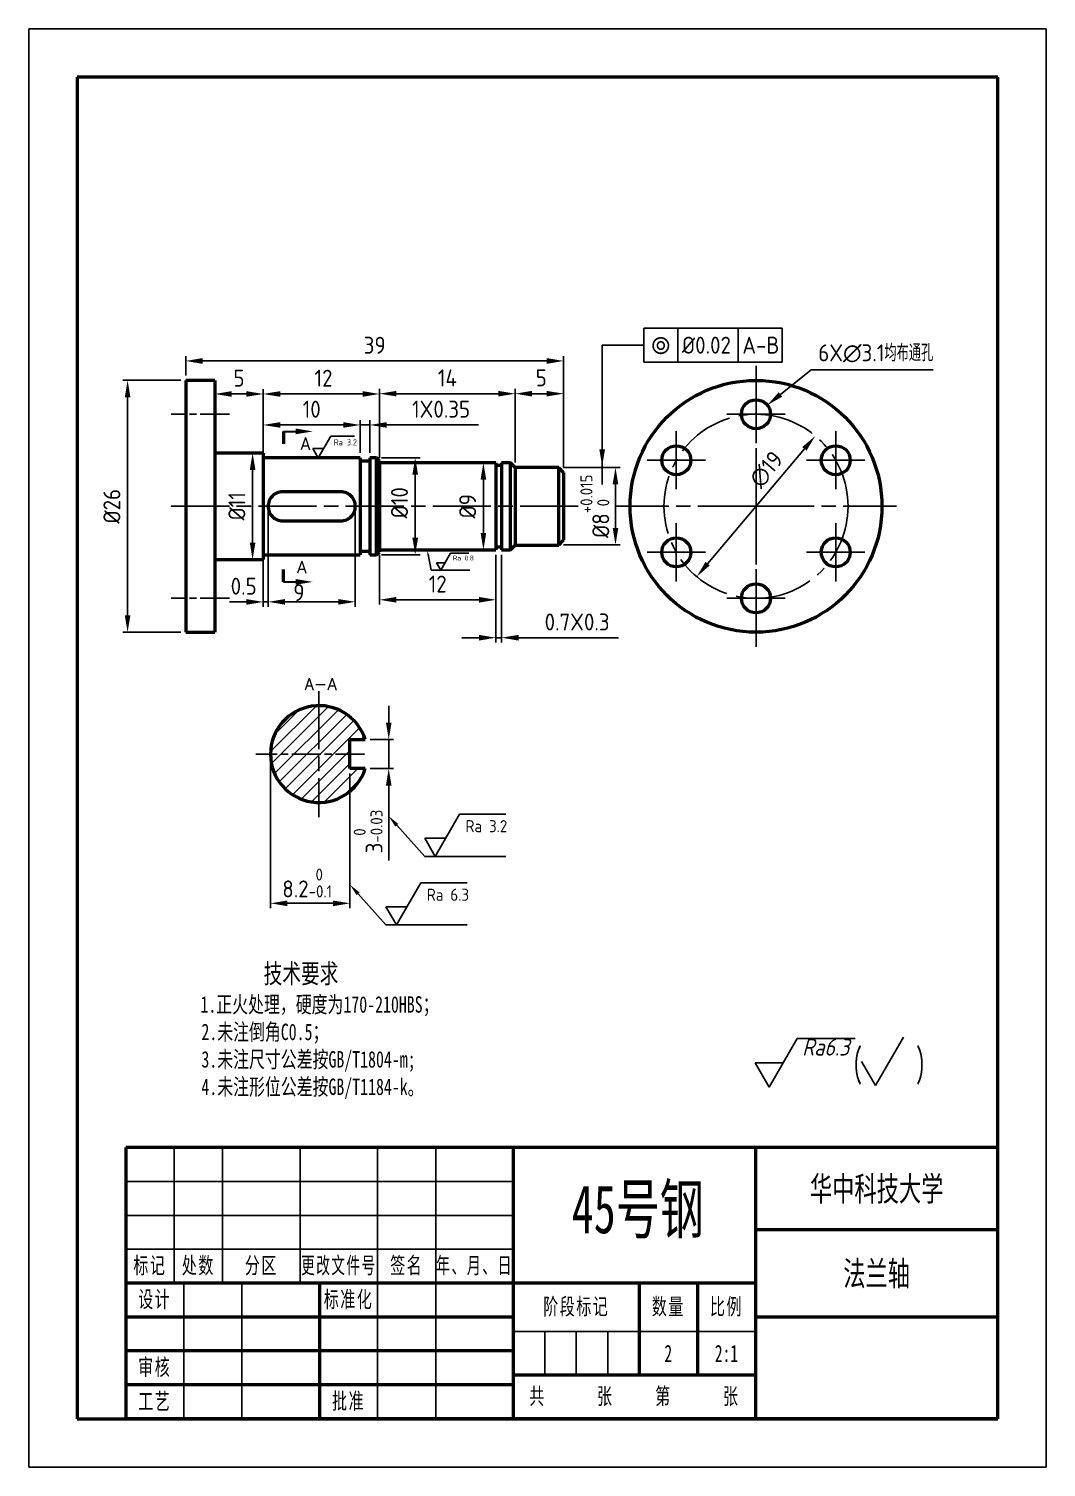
# Model space of a CAD drawing. Header units: millimetres. Extents: x 538 to 2406, y -113 to 359.
# Drawn here: x 1075.7 to 1180.7, y 19.9 to 168.4 of the extents above; entities that cross this region are included whole.
import ezdxf
from ezdxf.enums import TextEntityAlignment as Align

# ---------------------------------------------------------------- set-up
doc = ezdxf.new("R2010")
doc.units = ezdxf.units.MM
doc.header["$LTSCALE"] = 0.5
doc.header["$PDSIZE"] = -5
for name, pattern in [('AM_ISO08W050', [18, 12, -1.5, 3, -1.5]), ('AM_ISO08W050x2', [9, 6, -0.75, 1.5, -0.75]), ('HIDDEN', [9.525, 6.35, -3.175]), ('点画线', [18, 12, -2, 2, -2])]:
    doc.linetypes.add(name, pattern=pattern)
doc.layers.get('0').update_dxf_attribs({"lineweight": 50})
for name, color, linetype, lineweight in [('AM_5', 3, 'Continuous', 25), ('AM_7', 4, 'AM_ISO08W050', 25), ('尺寸线层', 3, 'Continuous', 25), ('粗实线层', 7, 'Continuous', 50), ('细实线层', 7, 'Continuous', 25)]:
    doc.layers.add(name, color=color, linetype=linetype, lineweight=lineweight)
doc.layers.add('尺寸', color=3, linetype='Continuous')
doc.layers.add('尺寸 @ 1', color=3, linetype='Continuous')
doc.styles.add('ACISOGDT', font='AMGDT.SHX')
doc.styles.get("Standard").update_dxf_attribs({"font": 'isocp.shx', "bigfont": 'gbcbig.shx'})
doc.styles.add('USER2', font='SIMPLEX.SHX')
doc.styles.add('标准', font='', dxfattribs={"width": 0.667})
doc.styles.add('标注', font='gbeitc.shx', dxfattribs={"height": 3.5, "bigfont": 'gbcbig.shx'})
doc.styles.add('汉字', font='STFANGSO.TTF', dxfattribs={"width": 0.707, "height": 3.5})
doc.styles.add('长仿宋体', font='hyswlongfangsong.ttf', dxfattribs={"width": 0.707})
doc.styles.get('标准').set_extended_font_data('宋体')
doc.dimstyles.new('AM_ISO$0', dxfattribs={"dimscale": 0.5, "dimtxt": 3.5, "dimasz": 3.5, "dimexe": 1, "dimexo": 1, "dimgap": 1.5, "dimtad": 1, "dimdsep": 46, "dimtxsty": 'Standard', "dimcen": 0, "dimclrd": 256, "dimclre": 256, "dimclrt": 2, "dimadec": 0, "dimazin": 2, "dimtp": 0.1, "dimtm": 0.1, "dimtfac": 0.71, "dimtdec": 3, "dimtmove": 0, "dimatfit": 3, "dimfxl": 1, "dimlwd": -1, "dimlwe": -1, "dimarcsym": 1})
doc.dimstyles.new('AM_ISO$3', dxfattribs={"dimscale": 0.5, "dimtxt": 3.5, "dimasz": 3.5, "dimexe": 1, "dimexo": 1, "dimgap": 1.5, "dimtad": 1, "dimtoh": 1, "dimdsep": 46, "dimtxsty": 'Standard', "dimcen": 0, "dimclrd": 256, "dimclre": 256, "dimclrt": 2, "dimadec": 0, "dimazin": 2, "dimtp": 0.1, "dimtm": 0.1, "dimtfac": 0.71, "dimtdec": 3, "dimtofl": 0, "dimtmove": 0, "dimatfit": 0, "dimfxl": 1, "dimlwd": -1, "dimlwe": -1, "dimarcsym": 1})

# ---------------------------------------------------------------- blocks, each defined once
blk = doc.blocks.new('*D60')
at = {"layer": 'AM_5', "linetype": 'ByBlock', "transparency": 16777216}
for p, q in [((1091.89, 132.6), (1091.89, 134.6)), ((1093.64, 134.1), (1129.14, 134.1)), ((1130.89, 123.1), (1130.89, 134.6))]:
    blk.add_line(p, q, dxfattribs=at)
at = {"layer": 'AM_5', "lineweight": 50, "transparency": 16777216}
for points in [[(1093.64, 134.39), (1093.64, 133.8), (1091.89, 134.1)], [(1129.14, 134.39), (1129.14, 133.8), (1130.89, 134.1)]]:
    blk.add_solid(points, dxfattribs=at)
at = {"layer": 'Defpoints', "color": 0, "lineweight": 50, "transparency": 16777216}
for p in [(1130.89, 134.1), (1091.89, 132.1), (1130.89, 122.6)]:
    blk.add_point(p, dxfattribs=at)
at = {"layer": 'AM_5', "color": 2, "transparency": 16777216, "insert": (1111.39, 135.72), "char_height": 1.75, "attachment_point": 5}
blk.add_mtext('39', dxfattribs=at)
blk = doc.blocks.new('*D61')
at = {"layer": 'AM_5', "linetype": 'ByBlock', "transparency": 16777216}
for p, q in [((1111.89, 124.1), (1111.89, 131.22)), ((1124.14, 130.72), (1113.64, 130.72)), ((1125.89, 123.6), (1125.89, 131.22))]:
    blk.add_line(p, q, dxfattribs=at)
at = {"layer": 'AM_5', "lineweight": 50, "transparency": 16777216}
for points in [[(1113.64, 131.01), (1113.64, 130.43), (1111.89, 130.72)], [(1124.14, 131.01), (1124.14, 130.43), (1125.89, 130.72)]]:
    blk.add_solid(points, dxfattribs=at)
at = {"layer": 'Defpoints', "color": 0, "lineweight": 50, "transparency": 16777216}
for p in [(1111.89, 130.72), (1111.89, 123.6), (1125.89, 123.1)]:
    blk.add_point(p, dxfattribs=at)
at = {"layer": 'AM_5', "color": 2, "transparency": 16777216, "insert": (1118.89, 132.35), "char_height": 1.75, "attachment_point": 5}
blk.add_mtext('14', dxfattribs=at)
blk = doc.blocks.new('*D62')
at = {"layer": 'AM_5', "linetype": 'ByBlock', "transparency": 16777216}
for p, q in [((1125.89, 123.6), (1125.89, 131.22)), ((1129.14, 130.72), (1127.64, 130.72)), ((1130.89, 123.1), (1130.89, 131.22))]:
    blk.add_line(p, q, dxfattribs=at)
at = {"layer": 'AM_5', "lineweight": 50, "transparency": 16777216}
for points in [[(1127.64, 131.01), (1127.64, 130.43), (1125.89, 130.72)], [(1129.14, 131.01), (1129.14, 130.43), (1130.89, 130.72)]]:
    blk.add_solid(points, dxfattribs=at)
at = {"layer": 'Defpoints', "color": 0, "lineweight": 50, "transparency": 16777216}
for p in [(1125.89, 130.72), (1125.89, 123.1), (1130.89, 122.6)]:
    blk.add_point(p, dxfattribs=at)
at = {"layer": 'AM_5', "color": 2, "transparency": 16777216, "insert": (1128.58, 132.35), "char_height": 1.75, "attachment_point": 5}
blk.add_mtext('5', dxfattribs=at)
blk = doc.blocks.new('*D63')
at = {"layer": 'AM_5', "linetype": 'ByBlock', "transparency": 16777216}
for p, q in [((1099.89, 125.1), (1099.89, 131.19)), ((1110.14, 130.69), (1101.64, 130.69)), ((1111.89, 124.3), (1111.89, 131.19))]:
    blk.add_line(p, q, dxfattribs=at)
at = {"layer": 'AM_5', "lineweight": 50, "transparency": 16777216}
for points in [[(1101.64, 130.98), (1101.64, 130.4), (1099.89, 130.69)], [(1110.14, 130.98), (1110.14, 130.4), (1111.89, 130.69)]]:
    blk.add_solid(points, dxfattribs=at)
at = {"layer": 'Defpoints', "color": 0, "lineweight": 50, "transparency": 16777216}
for p in [(1099.89, 130.69), (1099.89, 124.6), (1111.89, 123.8)]:
    blk.add_point(p, dxfattribs=at)
at = {"layer": 'AM_5', "color": 2, "transparency": 16777216, "insert": (1106.11, 132.32), "char_height": 1.75, "attachment_point": 5}
blk.add_mtext('12', dxfattribs=at)
blk = doc.blocks.new('*D64')
at = {"layer": 'AM_5', "linetype": 'ByBlock', "transparency": 16777216}
for p, q in [((1094.89, 125.1), (1094.89, 131.19)), ((1098.14, 130.69), (1096.64, 130.69)), ((1099.89, 125.1), (1099.89, 131.19))]:
    blk.add_line(p, q, dxfattribs=at)
at = {"layer": 'AM_5', "lineweight": 50, "transparency": 16777216}
for points in [[(1096.64, 130.98), (1096.64, 130.4), (1094.89, 130.69)], [(1098.14, 130.98), (1098.14, 130.4), (1099.89, 130.69)]]:
    blk.add_solid(points, dxfattribs=at)
at = {"layer": 'Defpoints', "color": 0, "lineweight": 50, "transparency": 16777216}
for p in [(1094.89, 130.69), (1094.89, 124.6), (1099.89, 124.6)]:
    blk.add_point(p, dxfattribs=at)
at = {"layer": 'AM_5', "color": 2, "transparency": 16777216, "insert": (1097.39, 132.32), "char_height": 1.75, "attachment_point": 5}
blk.add_mtext('5', dxfattribs=at)
blk = doc.blocks.new('*D65')
at = {"layer": 'AM_5', "linetype": 'ByBlock', "transparency": 16777216}
for p, q in [((1091.39, 132.1), (1085.39, 132.1)), ((1085.89, 130.35), (1085.89, 107.85)), ((1091.39, 106.1), (1085.39, 106.1))]:
    blk.add_line(p, q, dxfattribs=at)
at = {"layer": 'AM_5', "lineweight": 50, "transparency": 16777216}
for points in [[(1085.6, 130.35), (1086.18, 130.35), (1085.89, 132.1)], [(1085.6, 107.85), (1086.18, 107.85), (1085.89, 106.1)]]:
    blk.add_solid(points, dxfattribs=at)
at = {"layer": 'Defpoints', "color": 0, "lineweight": 50, "transparency": 16777216}
for p in [(1091.89, 132.1), (1085.89, 106.1), (1091.89, 106.1)]:
    blk.add_point(p, dxfattribs=at)
at = {"layer": 'AM_5', "color": 2, "transparency": 16777216, "insert": (1084.27, 119.1), "char_height": 1.75, "attachment_point": 5, "rotation": 90}
blk.add_mtext('%%C26', dxfattribs=at)
blk = doc.blocks.new('*D66')
at = {"layer": 'AM_5', "linetype": 'ByBlock', "transparency": 16777216}
for p, q in [((1099.39, 124.6), (1098.29, 124.6)), ((1098.79, 122.85), (1098.79, 115.35)), ((1099.39, 113.6), (1098.29, 113.6))]:
    blk.add_line(p, q, dxfattribs=at)
at = {"layer": 'AM_5', "lineweight": 50, "transparency": 16777216}
for points in [[(1098.5, 122.85), (1099.08, 122.85), (1098.79, 124.6)], [(1098.5, 115.35), (1099.08, 115.35), (1098.79, 113.6)]]:
    blk.add_solid(points, dxfattribs=at)
at = {"layer": 'Defpoints', "color": 0, "lineweight": 50, "transparency": 16777216}
for p in [(1099.89, 124.6), (1098.79, 113.6), (1099.89, 113.6)]:
    blk.add_point(p, dxfattribs=at)
at = {"layer": 'AM_5', "color": 2, "transparency": 16777216, "insert": (1097.17, 119.1), "char_height": 1.75, "attachment_point": 5, "rotation": 90}
blk.add_mtext('%%C11', dxfattribs=at)
blk = doc.blocks.new('*D67')
at = {"layer": 'AM_5', "linetype": 'ByBlock', "transparency": 16777216}
for p, q in [((1123.39, 123.6), (1122.11, 123.6)), ((1122.61, 121.85), (1122.61, 116.35)), ((1123.39, 114.6), (1122.11, 114.6))]:
    blk.add_line(p, q, dxfattribs=at)
at = {"layer": 'AM_5', "lineweight": 50, "transparency": 16777216}
for points in [[(1122.32, 121.85), (1122.9, 121.85), (1122.61, 123.6)], [(1122.32, 116.35), (1122.9, 116.35), (1122.61, 114.6)]]:
    blk.add_solid(points, dxfattribs=at)
at = {"layer": 'Defpoints', "color": 0, "lineweight": 50, "transparency": 16777216}
for p in [(1123.89, 123.6), (1122.61, 114.6), (1123.89, 114.6)]:
    blk.add_point(p, dxfattribs=at)
at = {"layer": 'AM_5', "color": 2, "transparency": 16777216, "insert": (1120.99, 119.1), "char_height": 1.75, "attachment_point": 5, "rotation": 90}
blk.add_mtext('%%C9', dxfattribs=at)
blk = doc.blocks.new('*D68')
at = {"layer": 'AM_5', "linetype": 'ByBlock', "transparency": 16777216}
for p, q in [((1130.89, 123.1), (1136.74, 123.1)), ((1136.24, 121.35), (1136.24, 116.85)), ((1130.89, 115.1), (1136.74, 115.1))]:
    blk.add_line(p, q, dxfattribs=at)
at = {"layer": 'AM_5', "lineweight": 50, "transparency": 16777216}
for points in [[(1135.95, 121.35), (1136.53, 121.35), (1136.24, 123.1)], [(1135.95, 116.85), (1136.53, 116.85), (1136.24, 115.1)]]:
    blk.add_solid(points, dxfattribs=at)
at = {"layer": 'Defpoints', "color": 0, "lineweight": 50, "transparency": 16777216}
for p in [(1130.39, 123.1), (1130.39, 115.1), (1136.24, 115.1)]:
    blk.add_point(p, dxfattribs=at)
at = {"layer": 'AM_5', "color": 2, "transparency": 16777216, "insert": (1134.11, 119.1), "char_height": 1.75, "attachment_point": 5, "rotation": 90}
blk.add_mtext('%%C8{}{\\H0.71x;\\C3;\\S+0.015^  0;}', dxfattribs=at)
blk = doc.blocks.new('*D69')
at = {"layer": 'AM_5', "linetype": 'ByBlock', "transparency": 16777216}
for p, q in [((1112.09, 124.1), (1116.07, 124.1)), ((1115.57, 122.35), (1115.57, 115.85)), ((1112.09, 114.1), (1116.07, 114.1))]:
    blk.add_line(p, q, dxfattribs=at)
at = {"layer": 'AM_5', "lineweight": 50, "transparency": 16777216}
for points in [[(1115.28, 122.35), (1115.87, 122.35), (1115.57, 124.1)], [(1115.28, 115.85), (1115.87, 115.85), (1115.57, 114.1)]]:
    blk.add_solid(points, dxfattribs=at)
at = {"layer": 'Defpoints', "color": 0, "lineweight": 50, "transparency": 16777216}
for p in [(1111.59, 124.1), (1111.59, 114.1), (1115.57, 114.1)]:
    blk.add_point(p, dxfattribs=at)
at = {"layer": 'AM_5', "color": 2, "transparency": 16777216, "insert": (1113.95, 119.46), "char_height": 1.75, "attachment_point": 5, "rotation": 90}
blk.add_mtext('%%C10', dxfattribs=at)
blk = doc.blocks.new('*D70')
at = {"layer": 'AM_5', "linetype": 'ByBlock', "transparency": 16777216}
blk.add_line((1145.75, 113.17), (1155.73, 125.03), dxfattribs=at)
at = {"layer": 'AM_5', "lineweight": 50, "transparency": 16777216}
for points in [[(1155.51, 125.21), (1155.96, 124.84), (1156.86, 126.36)], [(1145.53, 113.35), (1145.97, 112.98), (1144.62, 111.83)]]:
    blk.add_solid(points, dxfattribs=at)
at = {"layer": 'Defpoints', "color": 0, "lineweight": 50, "transparency": 16777216}
for p in [(1156.86, 126.36), (1144.62, 111.83)]:
    blk.add_point(p, dxfattribs=at)
at = {"layer": 'AM_5', "color": 2, "transparency": 16777216, "insert": (1151.82, 122.9), "char_height": 1.75, "attachment_point": 5, "rotation": 49.915}
blk.add_mtext('∅19', dxfattribs=at)
blk = doc.blocks.new('*D71')
at = {"layer": 'AM_5', "linetype": 'ByBlock', "transparency": 16777216}
for p, q in [((1153.27, 130.64), (1156.42, 133.19)), ((1156.42, 133.19), (1169.03, 133.19))]:
    blk.add_line(p, q, dxfattribs=at)
at = {"layer": 'AM_5', "lineweight": 50, "transparency": 16777216}
blk.add_solid([(1153.08, 130.87), (1153.45, 130.41), (1151.91, 129.54)], dxfattribs=at)
at = {"layer": 'Defpoints', "color": 0, "lineweight": 50, "transparency": 16777216}
for p in [(1151.91, 129.54), (1149.58, 127.65)]:
    blk.add_point(p, dxfattribs=at)
at = {"layer": 'AM_5', "color": 2, "transparency": 16777216, "insert": (1163.1, 134.88), "char_height": 1.75, "attachment_point": 5}
blk.add_mtext('6X∅3.1均布通孔', dxfattribs=at)
blk = doc.blocks.new('*D72')
at = {"layer": 'AM_5', "linetype": 'ByBlock', "transparency": 16777216}
for p, q in [((1099.89, 124.6), (1099.89, 127.99)), ((1109.89, 124.6), (1109.89, 127.99)), ((1108.14, 127.49), (1101.64, 127.49))]:
    blk.add_line(p, q, dxfattribs=at)
at = {"layer": 'AM_5', "lineweight": 50, "transparency": 16777216}
for points in [[(1101.64, 127.78), (1101.64, 127.2), (1099.89, 127.49)], [(1108.14, 127.78), (1108.14, 127.2), (1109.89, 127.49)]]:
    blk.add_solid(points, dxfattribs=at)
at = {"layer": 'Defpoints', "color": 0, "lineweight": 50, "transparency": 16777216}
for p in [(1099.89, 127.49), (1099.89, 124.1), (1109.89, 124.1)]:
    blk.add_point(p, dxfattribs=at)
at = {"layer": 'AM_5', "color": 2, "transparency": 16777216, "insert": (1104.89, 129.12), "char_height": 1.75, "attachment_point": 5}
blk.add_mtext('10', dxfattribs=at)
blk = doc.blocks.new('*D73')
at = {"layer": 'AM_5', "linetype": 'ByBlock', "transparency": 16777216}
for p, q in [((1109.89, 124.6), (1109.89, 127.99)), ((1110.89, 124.6), (1110.89, 127.99)), ((1108.14, 127.49), (1106.39, 127.49)), ((1109.89, 127.49), (1110.89, 127.49)), ((1112.64, 127.49), (1122.09, 127.49))]:
    blk.add_line(p, q, dxfattribs=at)
at = {"layer": 'AM_5', "lineweight": 50, "transparency": 16777216}
for points in [[(1108.14, 127.78), (1108.14, 127.2), (1109.89, 127.49)], [(1112.64, 127.78), (1112.64, 127.2), (1110.89, 127.49)]]:
    blk.add_solid(points, dxfattribs=at)
at = {"layer": 'Defpoints', "color": 0, "lineweight": 50, "transparency": 16777216}
for p in [(1110.89, 127.49), (1109.89, 124.1), (1110.89, 124.1)]:
    blk.add_point(p, dxfattribs=at)
at = {"layer": 'AM_5', "color": 2, "transparency": 16777216, "insert": (1118.24, 129.12), "char_height": 1.75, "attachment_point": 5}
blk.add_mtext('1X0.35', dxfattribs=at)
blk = doc.blocks.new('*D74')
at = {"layer": 'AM_5', "linetype": 'ByBlock', "transparency": 16777216}
for p, q in [((1111.89, 114.1), (1111.89, 108.94)), ((1123.89, 114.1), (1123.89, 108.94)), ((1113.64, 109.44), (1122.14, 109.44))]:
    blk.add_line(p, q, dxfattribs=at)
at = {"layer": 'AM_5', "lineweight": 50, "transparency": 16777216}
for points in [[(1113.64, 109.74), (1113.64, 109.15), (1111.89, 109.44)], [(1122.14, 109.74), (1122.14, 109.15), (1123.89, 109.44)]]:
    blk.add_solid(points, dxfattribs=at)
at = {"layer": 'Defpoints', "color": 0, "lineweight": 50, "transparency": 16777216}
for p in [(1111.89, 114.6), (1123.89, 114.6), (1123.89, 109.44)]:
    blk.add_point(p, dxfattribs=at)
at = {"layer": 'AM_5', "color": 2, "transparency": 16777216, "insert": (1117.89, 111.07), "char_height": 1.75, "attachment_point": 5}
blk.add_mtext('12', dxfattribs=at)
blk = doc.blocks.new('*D75')
at = {"layer": 'AM_5', "linetype": 'ByBlock', "transparency": 16777216}
for p, q in [((1123.89, 114.1), (1123.89, 105.03)), ((1124.49, 114.1), (1124.49, 105.03)), ((1122.14, 105.53), (1120.39, 105.53)), ((1123.89, 105.53), (1124.49, 105.53)), ((1126.24, 105.53), (1136.56, 105.53))]:
    blk.add_line(p, q, dxfattribs=at)
at = {"layer": 'AM_5', "lineweight": 50, "transparency": 16777216}
for points in [[(1122.14, 105.82), (1122.14, 105.23), (1123.89, 105.53)], [(1126.24, 105.82), (1126.24, 105.23), (1124.49, 105.53)]]:
    blk.add_solid(points, dxfattribs=at)
at = {"layer": 'Defpoints', "color": 0, "lineweight": 50, "transparency": 16777216}
for p in [(1123.89, 114.6), (1124.49, 114.6), (1124.49, 105.53)]:
    blk.add_point(p, dxfattribs=at)
at = {"layer": 'AM_5', "color": 2, "transparency": 16777216, "insert": (1132.28, 107.15), "char_height": 1.75, "attachment_point": 5}
blk.add_mtext('0.7X0.3', dxfattribs=at)
blk = doc.blocks.new('$CAXA_FRAME_13B17AC1$')
at = {"layer": '粗实线层'}
for p, q in [((95, 138.5), (-95, 138.5)), ((-95, 138.5), (-95, -138.5)), ((95, -138.5), (95, 138.5)), ((-95, -138.5), (95, -138.5))]:
    blk.add_line(p, q, dxfattribs=at)
at = {"layer": '细实线层'}
for p, q in [((105, 148.5), (-105, 148.5)), ((-105, 148.5), (-105, -148.5)), ((105, -148.5), (105, 148.5)), ((-105, -148.5), (105, -148.5))]:
    blk.add_line(p, q, dxfattribs=at)
blk = doc.blocks.new('$CAXA_TITLE_151E506F$')
at = {"layer": '粗实线层'}
for p, q in [((0, 56), (-180, 56)), ((-180, 56), (-180, 0)), ((-100, 56), (-100, 0)), ((-50, 56), (-50, 0)), ((0, 0), (0, 56)), ((0, 39), (-50, 39)), ((-50, 28), (-180, 28)), ((-140, 28), (-140, 0)), ((-74, 28), (-74, 9)), ((-62, 28), (-62, 9)), ((-100, 21), (-180, 21)), ((0, 21), (-50, 21)), ((-100, 14), (-180, 14)), ((-50, 9), (-100, 9)), ((-100, 7), (-180, 7)), ((0, 0), (-180, 0))]:
    blk.add_line(p, q, dxfattribs=at)
at = {"layer": '细实线层'}
for p, q in [((-170, 56), (-170, 28)), ((-160, 56), (-160, 28)), ((-144, 56), (-144, 28)), ((-128, 56), (-128, 0)), ((-116, 56), (-116, 0)), ((-100, 49), (-180, 49)), ((-100, 42), (-180, 42)), ((-100, 35), (-180, 35)), ((-168, 28), (-168, 0)), ((-156, 28), (-156, 0)), ((-50, 18), (-100, 18)), ((-93.5, 18), (-93.5, 9)), ((-87, 18), (-87, 9)), ((-80.5, 18), (-80.5, 9))]:
    blk.add_line(p, q, dxfattribs=at)
at = {"layer": '尺寸线层', "attachment_point": 5, "line_spacing_factor": 1.369753, "style": '标准'}
for s, insert, char_height, width in [('\\T1.1;标记', (-175, 31.5), 3.405, 18), ('\\T1.1;处数', (-165, 31.5), 3.405, 18), ('\\T1.1;分区', (-152, 31.5), 3.405, 30), ('\\T1.1;{\\W0.60886;更改文件号}', (-136, 31.5), 3.4054, 30), ('\\T1.1;签名', (-122, 31.5), 3.405, 22), ('\\T1.1;{\\W0.622239;年、月、日}', (-108, 31.5), 3.4054, 30), ('\\T1.1;设计', (-174, 24.5), 3.405, 22), ('\\T1.1;标准化', (-134, 24.5), 3.405, 22), ('\\T1.1;阶段标记', (-87, 23), 3.405, 50), ('{\\T1.1;数量}', (-68, 23), 3.405, 22), ('\\T1.1;比例', (-56, 23), 3.405, 22), ('\\T1.1;审核', (-174, 10.5), 3.405, 22), ('\\T1.1;共', (-95, 4.5), 3.405, 8), ('\\T1.1;张', (-81, 4.5), 3.405, 8), ('\\T1.1;第', (-69, 4.5), 3.405, 8), ('\\T1.1;张', (-55, 4.5), 3.405, 8), ('\\T1.1;工艺', (-174, 3.5), 3.405, 22), ('\\T1.1;批准', (-134, 3.5), 3.405, 22)]:
    blk.add_mtext(s, dxfattribs=dict(at, insert=insert, char_height=char_height, width=width))
at = {"layer": '尺寸线层', "style": '标准'}
for tag, height, width, p in [('标记C', 3.54, 0.667, (-175, 52.5)), ('处数C', 3.54, 0.667, (-165, 52.5)), ('分区C', 3.54, 0.667, (-152, 52.5)), ('更改文件号C', 3.54, 0.512156, (-136, 52.5)), ('更改签名C', 3.54, 0.459969, (-122, 52.5)), ('更改日期C', 3.54, 0.62723, (-108, 52.5)), ('单位名称', 5.05, 0.667, (-25, 47.5)), ('标记B', 3.54, 0.667, (-175, 45.5)), ('处数B', 3.54, 0.667, (-165, 45.5)), ('分区B', 3.54, 0.667, (-152, 45.5)), ('更改文件号B', 3.54, 0.512156, (-136, 45.5)), ('更改签名B', 3.54, 0.459969, (-122, 45.5)), ('更改日期B', 3.54, 0.62723, (-108, 45.5)), ('材料名称', 5.05, 0.667, (-75, 42)), ('标记A', 3.54, 0.667, (-175, 38.5)), ('处数A', 3.54, 0.667, (-165, 38.5)), ('分区A', 3.54, 0.667, (-152, 38.5)), ('更改文件号A', 3.54, 0.512156, (-136, 38.5)), ('更改签名A', 3.54, 0.459969, (-122, 38.5)), ('更改日期A', 3.54, 0.62723, (-108, 38.5)), ('图纸名称', 5.05, 0.667, (-25, 30)), ('设计', 3.54, 0.667, (-162, 24.5)), ('设计日期', 3.54, 0.667, (-148, 24.5)), ('标准化', 3.54, 0.667, (-122, 24.5)), ('标准化日期', 3.54, 0.569556, (-108, 24.5)), ('阶段标记S', 3.54, 0.229984, (-96.75, 13.5)), ('阶段标记A', 3.54, 0.229984, (-90.25, 13.5)), ('阶段标记B', 3.54, 0.229984, (-83.75, 13.5)), ('阶段标记C', 3.54, 0.229984, (-77.25, 13.5)), ('重量', 3.54, 0.667, (-68, 13.5)), ('图纸比例', 3.54, 0.524733, (-56, 13.5)), ('审核', 3.54, 0.667, (-162, 10.5)), ('审核日期', 3.54, 0.667, (-148, 10.5)), ('图纸编号', 5.05, 0.667, (-25.07, 9.53)), ('页数', 3.54, 0.667, (-88, 4.5)), ('页码', 3.54, 0.667, (-62, 4.5)), ('工艺', 3.54, 0.667, (-162, 3.5)), ('工艺日期', 3.54, 0.667, (-148, 3.5)), ('批准', 3.54, 0.667, (-122, 3.5)), ('批准日期', 3.54, 0.667, (-108, 3.5))]:
    blk.add_attdef(tag, text='', height=height, dxfattribs=dict(at, width=width)).set_placement(p, align=Align.MIDDLE_CENTER)
blk = doc.blocks.new('去材料表面')
at = {"lineweight": -2}
for p, q in [((0, 0), (5.77, 10)), ((5.77, 10), (17.77, 10)), ((0, 0), (-2.89, 5)), ((-2.89, 5), (2.89, 5))]:
    blk.add_line(p, q, dxfattribs=at)
at = {"lineweight": -2, "style": '标注'}
blk.add_attdef('CCD', text='', height=3.5, dxfattribs=at).set_placement((11.66, 10.01), align=Align.TOP_CENTER)
blk = doc.blocks.new('基本符号')
at = {"lineweight": -2}
for q in [(5.77, 10), (-2.89, 5)]:
    blk.add_line((0, 0), q, dxfattribs=at)
blk = doc.blocks.new('*D77')
at = {"layer": 'AM_5', "linetype": 'ByBlock', "transparency": 16777216}
for p, q in [((1112.84, 96.76), (1112.84, 98.51)), ((1110.91, 95.01), (1113.34, 95.01)), ((1112.84, 95.01), (1112.84, 92.01)), ((1110.91, 92.01), (1113.34, 92.01)), ((1112.84, 90.26), (1112.84, 82.52))]:
    blk.add_line(p, q, dxfattribs=at)
at = {"layer": 'AM_5', "lineweight": 50, "transparency": 16777216}
for points in [[(1112.55, 96.76), (1113.13, 96.76), (1112.84, 95.01)], [(1112.55, 90.26), (1113.13, 90.26), (1112.84, 92.01)]]:
    blk.add_solid(points, dxfattribs=at)
at = {"layer": 'Defpoints', "color": 0, "lineweight": 50, "transparency": 16777216}
for p in [(1110.41, 95.01), (1110.41, 92.01), (1112.84, 92.01)]:
    blk.add_point(p, dxfattribs=at)
at = {"layer": 'AM_5', "color": 2, "transparency": 16777216, "insert": (1110.71, 85.52), "char_height": 1.75, "attachment_point": 5, "rotation": 90}
blk.add_mtext('3{}{\\H0.71x;\\C3;\\S 0^ -0.03;}', dxfattribs=at)
blk = doc.blocks.new('*D76')
at = {"layer": 'AM_5', "linetype": 'ByBlock', "transparency": 16777216}
for p, q in [((1100.64, 93.01), (1100.64, 77.61)), ((1108.84, 91.51), (1108.84, 77.61)), ((1107.09, 78.11), (1102.39, 78.11))]:
    blk.add_line(p, q, dxfattribs=at)
at = {"layer": 'AM_5', "lineweight": 50, "transparency": 16777216}
for points in [[(1102.39, 78.4), (1102.39, 77.81), (1100.64, 78.11)], [(1107.09, 78.4), (1107.09, 77.81), (1108.84, 78.11)]]:
    blk.add_solid(points, dxfattribs=at)
at = {"layer": 'Defpoints', "color": 0, "lineweight": 50, "transparency": 16777216}
for p in [(1100.64, 93.51), (1108.84, 92.01), (1100.64, 78.11)]:
    blk.add_point(p, dxfattribs=at)
at = {"layer": 'AM_5', "color": 2, "transparency": 16777216, "insert": (1104.42, 80.21), "char_height": 1.75, "attachment_point": 5}
blk.add_mtext('8.2{}{\\H0.71x;\\C3;\\S 0^ -0.1;}', dxfattribs=at)
blk = doc.blocks.new('*S58')
at = {"layer": 'AM_5', "color": 2}
for p, q in [((-64.52, -94.67), (-61.99, -90.3)), ((-61.99, -90.3), (-57.21, -90.3)), ((-65.6, -92.8), (-64.52, -94.67)), ((-65.6, -92.8), (-63.43, -92.8))]:
    blk.add_line(p, q, dxfattribs=at)
at = {"layer": 'AM_5'}
for p, q in [((-65.6, -94.67), (-68.48, -91.45)), ((-57.21, -94.67), (-65.6, -94.67))]:
    blk.add_line(p, q, dxfattribs=at)
at = {"layer": 'AM_5', "linetype": 'Continuous'}
blk.add_trace([(-68.32, -91.31), (-68.63, -91.59), (-69.31, -90.52)], dxfattribs=at)
at = {"layer": 'AM_5', "color": 3, "insert": (-61.39, -92.17), "char_height": 1.25, "attachment_point": 7}
blk.add_mtext('Ra 6.3', dxfattribs=at)
blk = doc.blocks.new('*S59')
at = {"layer": 'AM_5', "color": 2}
for p, q in [((-67.69, -26.7), (-65.17, -22.32)), ((-65.17, -22.32), (-60.37, -22.32)), ((-68.78, -24.82), (-67.69, -26.7)), ((-68.78, -24.82), (-66.61, -24.82))]:
    blk.add_line(p, q, dxfattribs=at)
at = {"layer": 'AM_5', "color": 3, "insert": (-64.57, -24.2), "char_height": 1.25, "attachment_point": 7}
blk.add_mtext('Ra 3.2', dxfattribs=at)
blk = doc.blocks.new('*S226')
at = {"layer": 'AM_5'}
for p, q in [((1117.21, 112.5), (1116.9, 114.11)), ((1121.2, 112.5), (1117.21, 112.5))]:
    blk.add_line(p, q, dxfattribs=at)
at = {"layer": 'AM_5', "color": 2}
for p, q in [((1117.78, 113.25), (1118.21, 112.5)), ((1117.78, 113.25), (1118.64, 113.25)), ((1118.21, 112.5), (1119.22, 114.25)), ((1119.22, 114.25), (1121.11, 114.25))]:
    blk.add_line(p, q, dxfattribs=at)
at = {"layer": 'AM_5', "linetype": 'Continuous'}
blk.add_trace([(1116.98, 114.12), (1116.82, 114.09), (1116.8, 114.6)], dxfattribs=at)
at = {"layer": 'AM_5', "color": 3, "insert": (1119.46, 113.5), "char_height": 0.5, "attachment_point": 7}
blk.add_mtext('Ra 0.8', dxfattribs=at)

msp = doc.modelspace()

# ---------------------------------------------------------------- hatches: boundary and pattern name
at = {"layer": '粗实线层', "lineweight": -3}
h = msp.add_hatch(dxfattribs=at)
h.set_pattern_fill('ANSI31', color=256, scale=0.3)
h.set_pattern_definition([(45, (1318.041, 168.3919), (-0.6735192, 0.6735192), [])])
h.paths.add_polyline_path([(1110.4107, 92.0131), (1108.841, 92.0131), (1108.841, 95.0131), (1110.4107, 95.0131, 6.51313067)])

# ---------------------------------------------------------------- linework, layer by layer
at = {"color": 7, "linetype": 'Continuous', "lineweight": 50}
for p, q in [((1094.8905, 132.0957), (1091.8905, 132.0957)), ((1091.8905, 132.0957), (1091.8905, 106.0957)), ((1094.8905, 132.0957), (1094.8905, 106.0957)), ((1099.8905, 124.5957), (1094.8905, 124.5957)), ((1099.8905, 124.5957), (1099.8905, 113.5957)), ((1109.8905, 124.0957), (1099.8905, 124.0957)), ((1109.8905, 124.0957), (1109.8905, 114.0957)), ((1110.8905, 123.7457), (1109.8905, 123.7457)), ((1111.5905, 124.0957), (1110.8905, 124.0957)), ((1110.8905, 124.0957), (1110.8905, 114.0957)), ((1111.8905, 123.7957), (1111.5905, 124.0957)), ((1111.5905, 114.0957), (1111.5905, 124.0957)), ((1111.8905, 123.7957), (1111.8905, 114.3957)), ((1123.8905, 123.5957), (1111.8905, 123.5957)), ((1123.8905, 123.5957), (1123.8905, 114.5957)), ((1124.4905, 123.2957), (1123.8905, 123.2957)), ((1125.3905, 123.5957), (1124.4905, 123.5957)), ((1124.4905, 123.5957), (1124.4905, 114.5957)), ((1125.8905, 123.0957), (1125.3905, 123.5957)), ((1125.3905, 114.5957), (1125.3905, 123.5957)), ((1130.3905, 123.0957), (1125.8905, 123.0957)), ((1125.8905, 123.0957), (1125.8905, 115.0957)), ((1130.8905, 122.5957), (1130.3905, 123.0957)), ((1130.3905, 115.0957), (1130.3905, 123.0957)), ((1130.8905, 122.5957), (1130.8905, 115.5957)), ((1107.8905, 120.5957), (1101.8905, 120.5957)), ((1101.8905, 117.5957), (1107.8905, 117.5957)), ((1109.8905, 114.4457), (1110.8905, 114.4457)), ((1111.5905, 114.0957), (1111.8905, 114.3957)), ((1111.8905, 114.5957), (1123.8905, 114.5957)), ((1123.8905, 114.8957), (1124.4905, 114.8957)), ((1124.4905, 114.5957), (1125.3905, 114.5957)), ((1125.3905, 114.5957), (1125.8905, 115.0957)), ((1125.8905, 115.0957), (1130.3905, 115.0957)), ((1130.3905, 115.0957), (1130.8905, 115.5957)), ((1094.8905, 113.5957), (1099.8905, 113.5957)), ((1099.8905, 114.0957), (1109.8905, 114.0957)), ((1110.8905, 114.0957), (1111.5905, 114.0957)), ((1091.8905, 106.0957), (1094.8905, 106.0957)), ((1108.841, 92.0131), (1108.841, 95.0131)), ((1108.841, 95.0131), (1110.4107, 95.0131)), ((1110.4107, 92.0131), (1108.841, 92.0131))]:
    msp.add_line(p, q, dxfattribs=at)
at = {"color": 7, "linetype": 'HIDDEN', "lineweight": 50}
for p, q in [((1101.9658, 126.825), (1101.9658, 125.555)), ((1101.9658, 111.2905), (1101.9658, 112.5605))]:
    msp.add_line(p, q, dxfattribs=at)
at = {"color": 7, "linetype": 'Continuous', "lineweight": 50}
for centre, radius in [((1150.7422, 119.0957), 13), ((1150.7422, 128.5957), 1.5), ((1142.5149, 123.8457), 1.5), ((1158.9694, 123.8457), 1.5), ((1142.5149, 114.3457), 1.5), ((1158.9694, 114.3457), 1.5), ((1150.7422, 109.5957), 1.5)]:
    msp.add_circle(centre, radius, dxfattribs=at)
msp.add_arc((1105.641, 93.5131), 5, 17.457603, 342.542397, dxfattribs=at)
for points in [[(1101.8905, 120.5957), (1101.7908, 120.5957), (1101.6929, 120.5859), (1101.5004, 120.5474), (1101.4049, 120.5183), (1101.2236, 120.4429), (1101.1377, 120.3968), (1100.9751, 120.288), (1100.8986, 120.2252), (1100.6924, 120.019), (1100.5808, 119.8526), (1100.4307, 119.4922), (1100.3907, 119.2941), (1100.3904, 118.9987), (1100.4002, 118.8987), (1100.4387, 118.7059), (1100.4672, 118.6121), (1100.5806, 118.3385), (1100.6911, 118.1739), (1100.8987, 117.9661), (1100.9737, 117.9045), (1101.1356, 117.7958), (1101.2234, 117.7487), (1101.4943, 117.6358), (1101.6911, 117.5957), (1101.8905, 117.5957)], [(1107.8905, 117.5957), (1107.9902, 117.5957), (1108.0881, 117.6055), (1108.2805, 117.644), (1108.3761, 117.6731), (1108.5574, 117.7485), (1108.6433, 117.7946), (1108.8058, 117.9034), (1108.8823, 117.9662), (1109.0885, 118.1724), (1109.2001, 118.3388), (1109.3502, 118.6992), (1109.3903, 118.8973), (1109.3906, 119.1927), (1109.3807, 119.2927), (1109.3423, 119.4856), (1109.3138, 119.5794), (1109.2003, 119.8529), (1109.0899, 120.0176), (1108.8823, 120.2253), (1108.8072, 120.287), (1108.6453, 120.3956), (1108.5576, 120.4428), (1108.2866, 120.5556), (1108.0899, 120.5957), (1107.8905, 120.5957)]]:
    msp.add_open_spline(points, degree=3, knots=[0, 0, 0, 0, 0.0625, 0.0625, 0.125, 0.125, 0.1875, 0.1875, 0.25, 0.25, 0.375, 0.375, 0.5, 0.5, 0.5625, 0.5625, 0.625, 0.625, 0.75, 0.75, 0.8125, 0.8125, 0.875, 0.875, 1, 1, 1, 1], dxfattribs=at)
at = {"layer": 'AM_5', "color": 2}
for p, q in [((1139.1645, 137.4762), (1153.4446, 137.4762)), ((1139.1645, 137.4762), (1139.1645, 133.9762)), ((1142.6645, 137.4762), (1142.6645, 133.9762)), ((1148.8946, 137.4762), (1148.8946, 133.9762)), ((1153.4446, 137.4762), (1153.4446, 133.9762)), ((1139.1645, 133.9762), (1153.4446, 133.9762)), ((1117.6319, 82.9474), (1120.1578, 87.3224)), ((1120.1578, 87.3224), (1124.9337, 87.3224)), ((1116.5494, 84.8224), (1117.6319, 82.9474)), ((1116.5494, 84.8224), (1118.7144, 84.8224))]:
    msp.add_line(p, q, dxfattribs=at)
at = {"layer": 'AM_5'}
for p, q in [((1137.4145, 135.7262), (1134.8655, 135.7262)), ((1134.8655, 121.3457), (1134.8655, 135.7262)), ((1139.1645, 135.7262), (1137.4145, 135.7262)), ((1099.8905, 118.5957), (1099.8905, 108.7207)), ((1100.3905, 118.5957), (1100.3905, 108.7207)), ((1100.3905, 118.5957), (1100.3905, 108.7291)), ((1109.3905, 118.5957), (1109.3905, 108.7291)), ((1098.1405, 109.2207), (1096.3905, 109.2207)), ((1100.3905, 109.2207), (1099.8905, 109.2207)), ((1102.1405, 109.2291), (1107.6405, 109.2291)), ((1116.5494, 82.9474), (1113.6727, 86.1676)), ((1124.9337, 82.9474), (1116.5494, 82.9474))]:
    msp.add_line(p, q, dxfattribs=at)
at = {"layer": 'AM_5', "color": 0, "lineweight": 30}
for p, q in [((1101.9658, 126.825), (1103.2494, 126.825)), ((1101.9658, 111.2905), (1103.2494, 111.2905))]:
    msp.add_line(p, q, dxfattribs=at)
at = {"layer": 'AM_5', "lineweight": 50}
for points in [[(1098.1405, 109.5124), (1098.1405, 108.929), (1099.8905, 109.2207)], [(1102.1405, 109.5207), (1102.1405, 108.9374), (1100.3905, 109.2291)], [(1107.6405, 109.5207), (1107.6405, 108.9374), (1109.3905, 109.2291)]]:
    msp.add_solid(points, dxfattribs=at)
at = {"layer": 'AM_5', "color": 0, "linetype": 'Continuous'}
for points in [[(1103.2494, 126.5333), (1103.2494, 127.1166), (1104.9994, 126.825)], [(1103.2494, 110.9988), (1103.2494, 111.5822), (1104.9994, 111.2905)]]:
    msp.add_trace(points, dxfattribs=at)
at = {"layer": 'AM_5', "linetype": 'Continuous'}
for points in [[(1134.5739, 124.974), (1135.1572, 124.974), (1134.8655, 123.224)], [(1113.8281, 86.3064), (1113.5174, 86.0288), (1112.84, 87.0998)]]:
    msp.add_trace(points, dxfattribs=at)
at = {"layer": 'AM_7'}
for p, q in [((1150.7422, 119.0957), (1150.7422, 133.5957)), ((1090.3905, 119.0957), (1132.3905, 119.0957)), ((1150.7422, 119.0957), (1136.2422, 119.0957)), ((1150.7422, 119.0957), (1165.2422, 119.0957)), ((1150.7422, 119.0957), (1150.7422, 104.5957)), ((1105.641, 100.0131), (1105.641, 87.0131))]:
    msp.add_line(p, q, dxfattribs=at)
at = {"layer": 'AM_7', "linetype": 'AM_ISO08W050x2'}
for p, q in [((1150.7422, 128.5957), (1150.7422, 131.5957)), ((1096.3905, 128.5957), (1090.3905, 128.5957)), ((1150.7422, 128.5957), (1147.7422, 128.5957)), ((1150.7422, 128.5957), (1153.7422, 128.5957)), ((1150.7422, 128.5957), (1150.7422, 125.5957)), ((1142.5149, 123.8457), (1142.5149, 126.8457)), ((1158.9694, 123.8457), (1158.9694, 126.8457)), ((1142.5149, 123.8457), (1139.5149, 123.8457)), ((1142.5149, 123.8457), (1145.5149, 123.8457)), ((1142.5149, 123.8457), (1142.5149, 120.8457)), ((1158.9694, 123.8457), (1155.9694, 123.8457)), ((1158.9694, 123.8457), (1161.9694, 123.8457)), ((1158.9694, 123.8457), (1158.9694, 120.8457)), ((1142.5149, 114.3457), (1142.5149, 117.3457)), ((1158.9694, 114.3457), (1158.9694, 117.3457)), ((1142.5149, 114.3457), (1139.5149, 114.3457)), ((1142.5149, 114.3457), (1145.5149, 114.3457)), ((1142.5149, 114.3457), (1142.5149, 111.3457)), ((1158.9694, 114.3457), (1155.9694, 114.3457)), ((1158.9694, 114.3457), (1161.9694, 114.3457)), ((1158.9694, 114.3457), (1158.9694, 111.3457)), ((1150.7422, 109.5957), (1150.7422, 112.5957)), ((1096.3905, 109.5957), (1090.3905, 109.5957)), ((1150.7422, 109.5957), (1147.7422, 109.5957)), ((1150.7422, 109.5957), (1153.7422, 109.5957)), ((1150.7422, 109.5957), (1150.7422, 106.5957)), ((1110.341, 93.5131), (1099.141, 93.5131))]:
    msp.add_line(p, q, dxfattribs=at)
at = {"layer": '粗实线层', "linetype": '点画线', "lineweight": -3}
msp.add_circle((1150.7422, 119.0957), 9.5, dxfattribs=at)

# ---------------------------------------------------------------- block references
at = {"layer": 'AM_5', "lineweight": 50, "xscale": 0.5120000000000001, "yscale": 0.5120000000000001, "zscale": 0.5120000000000001}
msp.add_blockref('*S59', (1140.2261, 137.7699), dxfattribs=at)
at = {"layer": 'AM_5', "lineweight": 50}
for name, p in [('*S226', (0, 0)), ('*S58', (1178.1529, 170.5395))]:
    msp.add_blockref(name, p, dxfattribs=at)
at = {"layer": '尺寸 @ 1', "xscale": 0.5, "yscale": 0.5, "zscale": 0.5}
msp.add_blockref('去材料表面', (1152.1015, 59.1357), dxfattribs=at).add_auto_attribs({'CCD': 'Ra6.3'})
msp.add_blockref('基本符号', (1163.0795, 59.2833), dxfattribs=at)
at = {"layer": '粗实线层', "xscale": 0.5, "yscale": 0.5, "zscale": 0.5}
msp.add_blockref('$CAXA_FRAME_13B17AC1$', (1128.1925, 94.1419), dxfattribs=at)
at = {"layer": '粗实线层'}
ref = msp.add_blockref('$CAXA_TITLE_151E506F$', (1175.6925, 24.8919), dxfattribs=dict(at, xscale=0.5, yscale=0.5, zscale=0.5))
ref.add_attrib('单位名称', '华中科技大学', dxfattribs={"layer": '尺寸线层', "height": 2.52515, "style": '标准', "width": 0.667}).set_placement((1163.1925, 48.6419), align=Align.MIDDLE_CENTER)
ref.add_attrib('图纸名称', '法兰轴', dxfattribs={"layer": '尺寸线层', "height": 2.52515, "style": '标准', "width": 0.667}).set_placement((1163.1925, 39.8919), align=Align.MIDDLE_CENTER)
ref.add_attrib('图纸比例', '2:1', dxfattribs={"layer": '尺寸线层', "height": 1.76761, "style": '标准', "width": 0.667}).set_placement((1147.6925, 31.6419), align=Align.MIDDLE_CENTER)
ref.add_attrib('重量', '2', dxfattribs={"layer": '尺寸线层', "height": 1.7676, "style": '标准', "width": 0.667}).set_placement((1141.6925, 31.6419), align=Align.MIDDLE_CENTER)

# ---------------------------------------------------------------- texts
at = {"insert": (1088.6013, 71.8538), "char_height": 2.5, "attachment_point": 1, "style": '汉字'}
msp.add_mtext_dynamic_manual_height_columns('\\pi11.325;{\\H0.8x;技术要求}\\P\\pi0;    {\\H0.68x;1.正火处理，硬度为170-210HBS；\\P      2.未注倒角C0.5；\\P      3.未注尺寸公差按GB/T1804-m;\\P      4.未注形位公差按GB/T1184-k。}', width=30.949079, gutter_width=12.5, heights=[0], dxfattribs=at)
at = {"layer": 'AM_5', "color": 2, "insert": (1140.9145, 135.7262), "char_height": 1.75, "attachment_point": 5, "style": 'ACISOGDT'}
msp.add_mtext('r', dxfattribs=at)
at = {"layer": 'AM_5', "color": 2, "char_height": 1.75}
for s, insert, attachment_point in [('%%c0.02', (1143.102, 135.7262), 4), ('A-B', (1149.3321, 135.7262), 4), ('0.5', (1097.871, 110.8457), 5), ('9', (1103.5696, 110.1823), 5)]:
    msp.add_mtext(s, dxfattribs=dict(at, insert=insert, attachment_point=attachment_point))
at = {"layer": 'AM_5', "color": 3, "insert": (1120.7569, 85.4474), "char_height": 1.25, "attachment_point": 7}
msp.add_mtext('Ra 3.2', dxfattribs=at)
at = {"layer": '尺寸', "insert": (1160.6834, 63.1624), "char_height": 3, "attachment_point": 1, "style": '长仿宋体'}
msp.add_mtext_dynamic_manual_height_columns('(     )', width=22.132968, gutter_width=17.5, heights=[0], dxfattribs=at)
at = {"layer": '粗实线层', "lineweight": 50, "attachment_point": 1}
for s, width, heights, insert, char_height, style in [('A', 2.368303, [0], (1103.7521, 126.1856), 1.25, 'USER2'), ('A', 2.368303, [0], (1103.3821, 113.4464), 1.25, 'USER2'), ('45号钢', 17.075591, [2.4096], (1131.7278, 49.0478), 5, '标准')]:
    msp.add_mtext_dynamic_manual_height_columns(s, width=width, gutter_width=6.25, heights=heights, dxfattribs=dict(at, insert=insert, char_height=char_height, style=style))
at = {"layer": '粗实线层', "lineweight": 50, "extrusion": (0, 0, -1), "insert": (1107.4676, 101.3682), "char_height": 1.25, "attachment_point": 1, "text_direction": (-1, 0, 0), "style": 'USER2'}
msp.add_mtext_dynamic_manual_height_columns('A-A', width=7.334522, gutter_width=6.25, heights=[0], dxfattribs=at)

# ---------------------------------------------------------------- dimensions: what is measured, and where the dimension line sits
at = {"layer": 'AM_5'}
dim = msp.add_linear_dim(base=(1130.8905, 134.0957), p1=(1091.8905, 132.0957), p2=(1130.8905, 122.5957), dimstyle='AM_ISO$0', override={"dimpost": ''}, dxfattribs=at)
dim.commit()
dim.dimension.update_dxf_attribs({"geometry": '*D60', "text_midpoint": (1111.3905, 135.7207)})
dim = msp.add_diameter_dim_2p(p1=(1149.5767, 127.6515), p2=(1151.9077, 129.5399), text='6X<>.1均布通孔', dimstyle='AM_ISO$3', dxfattribs=at)
dim.commit()
dim.dimension.update_dxf_attribs({"geometry": '*D71', "text_midpoint": (1163.0969, 133.1927), "dimtype": 163})
for base, p1, p2, picture, middle in [((1094.8905, 130.6917), (1099.8905, 124.5957), (1094.8905, 124.5957), '*D64', (1097.3905, 130.6917)), ((1099.8905, 130.6924), (1111.8905, 123.7957), (1099.8905, 124.5957), '*D63', (1106.1061, 130.6924)), ((1111.8905, 130.7207), (1125.8905, 123.0957), (1111.8905, 123.5957), '*D61', (1118.8905, 130.7207)), ((1125.8905, 130.7207), (1130.8905, 122.5957), (1125.8905, 123.0957), '*D62', (1128.5847, 130.7207)), ((1099.8905, 127.4917), (1109.8905, 124.0957), (1099.8905, 124.0957), '*D72', (1104.8905, 127.4917)), ((1123.8905, 109.4443), (1111.8905, 114.5957), (1123.8905, 114.5957), '*D74', (1117.8895, 109.4443))]:
    dim = msp.add_linear_dim(base=base, p1=p1, p2=p2, dimstyle='AM_ISO$0', dxfattribs=at)
    dim.commit()
    dim.dimension.update_dxf_attribs({"geometry": picture, "text_midpoint": middle, "dimtype": 160})
for base, p1, p2, text, override, picture, middle in [((1085.8905, 106.0957), (1091.8905, 132.0957), (1091.8905, 106.0957), '%%C<>', {"dimpost": ''}, '*D65', (1084.2653, 119.0957)), ((1098.7925, 113.5957), (1099.8905, 124.5957), (1099.8905, 113.5957), '%%C<>', {"dimpost": ''}, '*D66', (1097.1675, 119.0957)), ((1112.8396, 92.0131), (1110.4107, 95.0131), (1110.4107, 92.0131), '<>{}{\\H0.71x;\\C3;\\S 0^ -0.03;}', {"dimtp": 0, "dimtm": 0.03, "dimtdec": 3, "dimtzin": 8}, '*D77', (1110.7069, 85.5166))]:
    dim = msp.add_linear_dim(base=base, p1=p1, p2=p2, angle=90, text=text, dimstyle='AM_ISO$0', override=override, dxfattribs=at)
    dim.commit()
    dim.dimension.update_dxf_attribs({"geometry": picture, "text_midpoint": middle})
for base, p1, p2, text, picture, middle in [((1110.8905, 127.4917), (1109.8905, 124.0957), (1110.8905, 124.0957), '<>X0.35', '*D73', (1118.2392, 129.1167)), ((1124.4905, 105.5263), (1123.8905, 114.5957), (1124.4905, 114.5957), '0.7X0.3', '*D75', (1132.2774, 107.1513))]:
    dim = msp.add_linear_dim(base=base, p1=p1, p2=p2, text=text, dimstyle='AM_ISO$0', override={"dimpost": ''}, dxfattribs=at)
    dim.commit()
    dim.dimension.update_dxf_attribs({"geometry": picture, "text_midpoint": middle})
dim = msp.add_diameter_dim_2p(p1=(1144.6249, 111.8274), p2=(1156.8595, 126.3641), dimstyle='AM_ISO$3', dxfattribs=at)
dim.commit()
dim.dimension.update_dxf_attribs({"geometry": '*D70', "text_midpoint": (1153.0673, 121.8583), "dimtype": 163})
for base, p1, p2, text, picture, middle in [((1136.2422, 115.0957), (1130.3905, 123.0957), (1130.3905, 115.0957), '%%C<>{}{\\H0.71x;\\C3;\\S+0.015^  0;}', '*D68', (1136.2422, 119.0957)), ((1115.5748, 114.0957), (1111.5905, 124.0957), (1111.5905, 114.0957), '%%C<>', '*D69', (1115.5748, 119.4621)), ((1122.6116, 114.5957), (1123.8905, 123.5957), (1123.8905, 114.5957), '%%C<>', '*D67', (1122.6116, 119.0957))]:
    dim = msp.add_linear_dim(base=base, p1=p1, p2=p2, angle=90, text=text, dimstyle='AM_ISO$0', dxfattribs=at)
    dim.commit()
    dim.dimension.update_dxf_attribs({"geometry": picture, "text_midpoint": middle, "dimtype": 160})
dim = msp.add_linear_dim(base=(1100.641, 78.1053), p1=(1108.841, 92.0131), p2=(1100.641, 93.5131), text='<>{}{\\H0.71x;\\C3;\\S 0^ -0.1;}', dimstyle='AM_ISO$0', override={"dimtp": 0}, dxfattribs=at)
dim.commit()
dim.dimension.update_dxf_attribs({"geometry": '*D76', "text_midpoint": (1104.421, 78.1053), "dimtype": 160})

doc.saveas('drawing.dxf')
